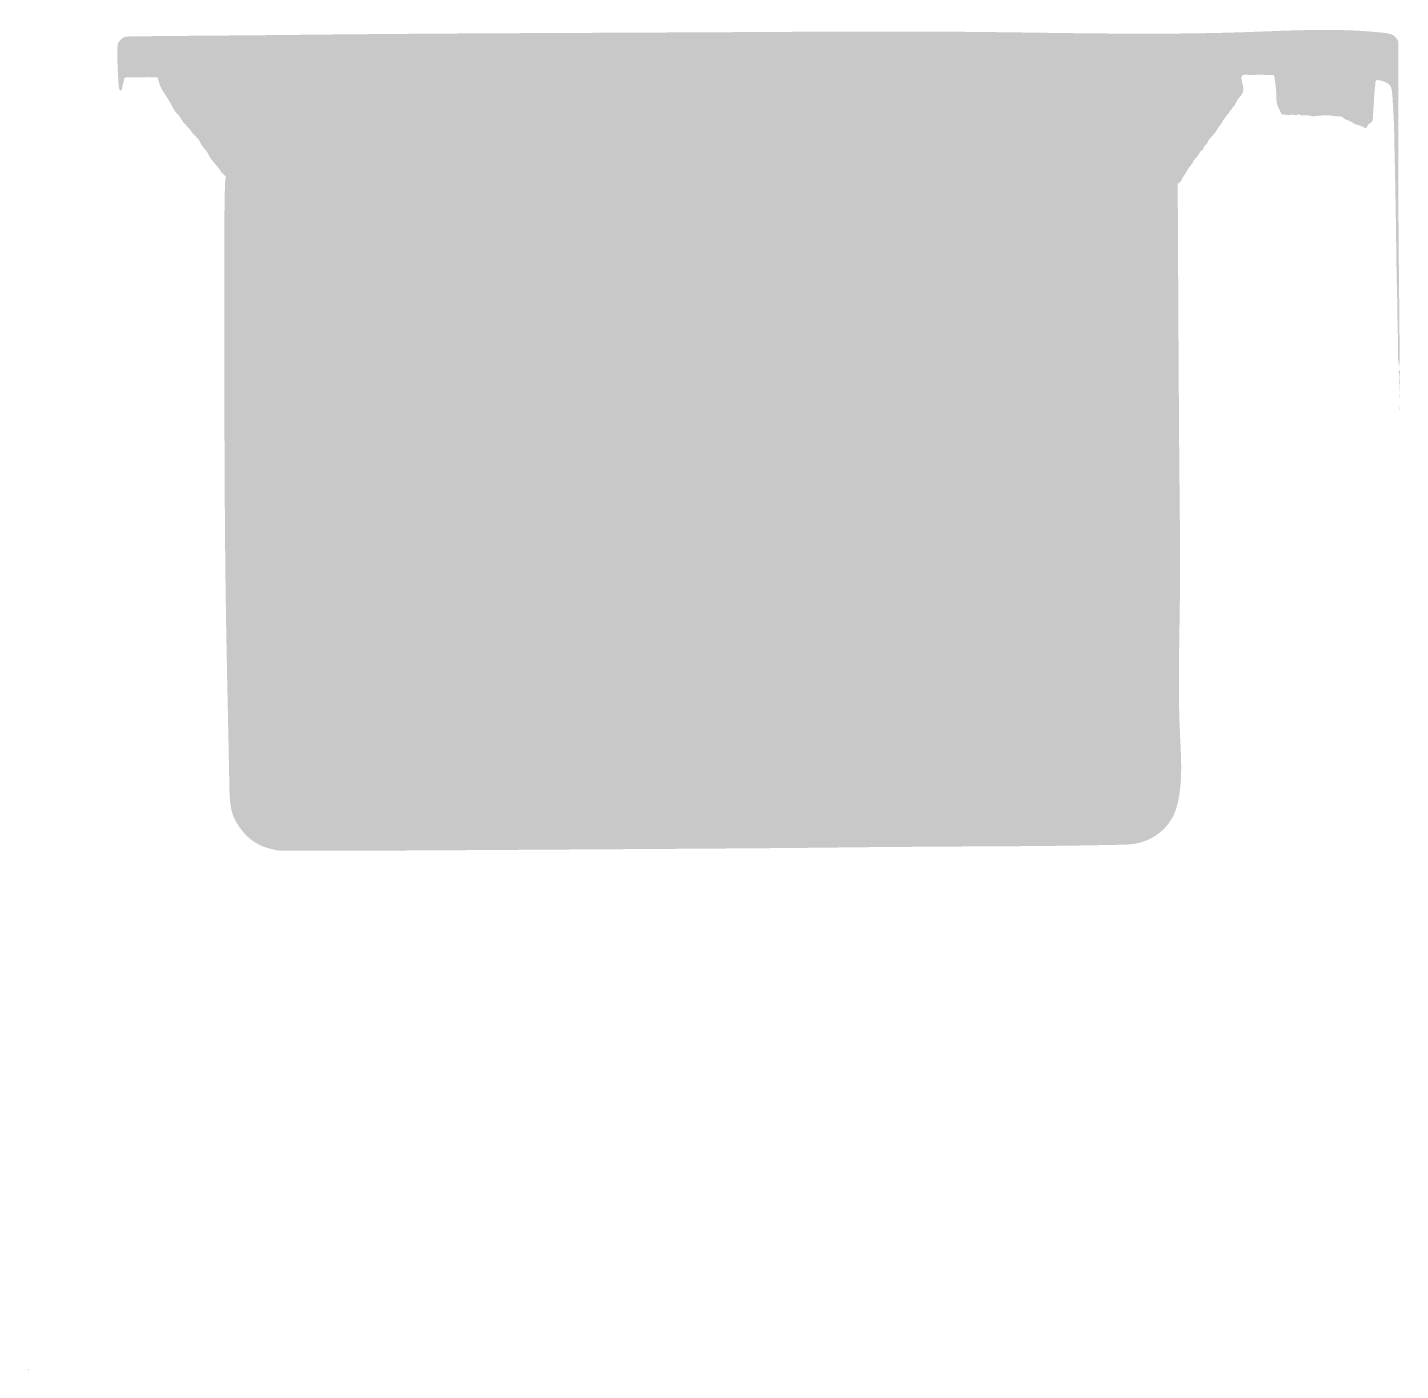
# Model space of a CAD drawing. Extents: x 28.1 to 117.4, y 117.8 to 205.2.
import ezdxf

# ---------------------------------------------------------------- set-up
doc = ezdxf.new("R2010")
doc.units = 0
doc.layers.get('0').update_dxf_attribs({"true_color": 0xffffff})

msp = doc.modelspace()

# ---------------------------------------------------------------- hatches: boundary and pattern name
at = {"true_color": 0x000000}
h = msp.add_hatch(color=18, dxfattribs=at)
edge = h.paths.add_edge_path(flags=0)
edge.add_spline(control_points=[(117.339, 180.417), (117.34, 180.436), (117.34, 180.465), (117.342, 180.539), (117.366, 180.499), (117.364, 180.461), (117.366, 180.399), (117.364, 180.361), (117.348, 180.304), (117.337, 180.369), (117.338, 180.397), (117.339, 180.417)], knot_values=[0, 0, 0, 0, 0.075469, 0.110603, 0.127489, 0.178334, 0.239357, 0.298235, 0.325022, 0.352433, 0.424863, 0.424863, 0.424863, 0.424863], degree=3, periodic=0)
edge.add_line((117.339, 180.417), (117.339, 180.417))
edge = h.paths.add_edge_path(flags=0)
edge.add_spline(control_points=[(117.341, 181.202), (117.341, 181.229), (117.341, 181.266), (117.347, 181.364), (117.366, 181.295), (117.365, 181.245), (117.365, 181.159), (117.366, 181.109), (117.347, 181.04), (117.341, 181.138), (117.341, 181.176), (117.341, 181.202)], knot_values=[0, 0, 0, 0, 0.10166, 0.144089, 0.172348, 0.247437, 0.331342, 0.406447, 0.4347, 0.477119, 0.578784, 0.578784, 0.578784, 0.578784], degree=3, periodic=0)
edge = h.paths.add_edge_path(flags=0)
edge.add_spline(control_points=[(117.318, 182.197), (117.31, 182.318), (117.295, 182.527), (117.322, 182.705), (117.278, 182.915), (117.416, 182.845), (117.318, 182.558), (117.344, 182.343), (117.361, 182.195)], knot_values=[0, 0, 0, 0, 0.343728, 0.594186, 0.697521, 0.742012, 0.952363, 1.423233, 1.423233, 1.423233, 1.423233], degree=3, periodic=0)
edge.add_line((117.361, 182.195), (117.35, 181.521))
edge.add_line((117.35, 181.521), (117.318, 182.197))
edge = h.paths.add_edge_path(flags=0)
edge.add_spline(control_points=[(28.203, 117.85), (28.2, 117.858), (28.196, 117.875), (28.168, 117.89), (28.138, 117.894), (28.109, 117.891), (28.088, 117.873), (28.096, 117.847), (28.115, 117.828), (28.137, 117.813), (28.162, 117.806), (28.184, 117.812), (28.2, 117.829), (28.202, 117.843), (28.203, 117.85)], knot_values=[0, 0, 0, 0, 0.023217, 0.051475, 0.085349, 0.115644, 0.136598, 0.158363, 0.186752, 0.215024, 0.239464, 0.26042, 0.281373, 0.303437, 0.303437, 0.303437, 0.303437], degree=3, periodic=0)
edge = h.paths.add_edge_path(flags=0)
edge.add_spline(control_points=[(44.346, 151.65), (44.001, 151.728), (43.318, 151.883), (42.429, 152.463), (41.818, 153.206), (41.389, 154.002), (41.226, 155.016), (41.219, 156.215), (41.182, 157.876), (41.142, 159.945), (41.059, 163.717), (40.96, 169.12), (40.906, 176.749), (40.891, 184.017), (40.903, 189.966), (40.895, 193.22), (40.931, 194.68), (40.941, 195.082)], knot_values=[0, 0, 0, 0, 1.054358, 2.088746, 3.111857, 3.917365, 4.767234, 6.157598, 7.518308, 9.749447, 12.36799, 18.836462, 25.961034, 35.255649, 40.638923, 43.808928, 45.017513, 45.017513, 45.017513, 45.017513], degree=3, periodic=0)
edge.add_line((40.941, 195.082), (40.988, 195.524))
edge.add_line((40.988, 195.524), (40.838, 195.647))
edge.add_spline(control_points=[(40.838, 195.647), (40.809, 195.674), (40.751, 195.727), (40.677, 195.814), (40.62, 195.912), (40.553, 196.022), (40.457, 196.144), (40.3, 196.321), (40.113, 196.546), (39.931, 196.782), (39.855, 196.961), (39.805, 197.071), (39.736, 197.155), (39.645, 197.263), (39.544, 197.379), (39.459, 197.49), (39.394, 197.588), (39.349, 197.679), (39.304, 197.764), (39.262, 197.847), (39.22, 197.916), (39.179, 197.97), (39.136, 198.001), (39.097, 198.024), (39.069, 198.061), (39.051, 198.105), (39.033, 198.146), (39.006, 198.178), (38.963, 198.186), (38.911, 198.224), (38.85, 198.298), (38.778, 198.401), (38.7, 198.514), (38.621, 198.612), (38.548, 198.684), (38.49, 198.733), (38.451, 198.774), (38.436, 198.813), (38.422, 198.851), (38.386, 198.885), (38.328, 198.925), (38.255, 199.002), (38.168, 199.12), (38.077, 199.268), (37.985, 199.415), (37.898, 199.537), (37.809, 199.619), (37.723, 199.702), (37.643, 199.821), (37.519, 200.035), (37.375, 200.315), (37.174, 200.652), (36.983, 200.939), (36.821, 201.196), (36.715, 201.415), (36.651, 201.611), (36.611, 201.777), (36.575, 201.878), (36.552, 201.98), (36.335, 201.951), (35.953, 201.989), (35.42, 201.957), (34.946, 201.966), (34.692, 201.95), (34.527, 201.986), (34.389, 201.923), (34.353, 201.666), (34.262, 201.418), (34.25, 201.175), (34.096, 201.061), (34.01, 201.385), (34.004, 201.794), (33.945, 202.572), (33.938, 203.317), (33.928, 203.884), (33.993, 204.267), (34.17, 204.434), (34.309, 204.545), (34.439, 204.596), (34.718, 204.635), (35.383, 204.621), (36.561, 204.654), (38.283, 204.659), (40.437, 204.678), (42.822, 204.698), (46.682, 204.737), (52.335, 204.794), (61.804, 204.848), (74.252, 204.893), (90.088, 205.014), (104.275, 204.613), (113.492, 205.208), (116.695, 204.811), (117, 204.691), (117.116, 204.542), (117.171, 204.472)], knot_values=[0, 0, 0, 0, 0.116907, 0.237934, 0.338523, 0.456714, 0.623583, 0.803856, 1.167008, 1.502753, 1.690087, 1.749492, 1.864837, 2.012457, 2.173815, 2.325106, 2.434137, 2.525321, 2.628913, 2.722456, 2.803173, 2.874201, 2.922224, 2.961545, 3.009103, 3.057594, 3.103161, 3.143915, 3.176433, 3.230568, 3.332619, 3.463337, 3.607195, 3.743344, 3.843229, 3.913612, 3.971738, 4.007147, 4.03969, 4.090608, 4.151501, 4.251801, 4.408758, 4.589955, 4.771943, 4.931049, 5.034484, 5.135435, 5.288551, 5.46268, 5.87668, 6.234953, 6.639456, 6.909023, 7.146419, 7.367437, 7.52918, 7.650333, 7.704901, 7.807106, 8.179673, 8.983458, 9.336869, 9.610328, 9.744787, 9.830784, 10.030928, 10.440256, 10.657354, 10.745134, 10.885719, 11.374906, 12.223692, 13.089643, 13.64085, 13.936027, 14.208697, 14.343768, 14.470133, 14.620126, 15.187636, 16.458514, 18.157683, 20.352586, 22.923063, 25.312626, 31.932959, 39.882041, 53.719546, 69.282478, 87.36323, 96.381232, 96.7726, 97.066171, 97.328965, 97.328965, 97.328965, 97.328965], degree=3, periodic=0)
edge.add_line((117.171, 204.472), (117.264, 204.322))
edge.add_line((117.264, 204.322), (117.267, 198.845))
edge.add_spline(control_points=[(117.267, 198.845), (117.268, 197.398), (117.271, 194.573), (117.298, 189.931), (117.34, 186.583), (117.356, 184.096), (117.354, 183.607), (117.339, 182.949), (117.231, 183.751), (117.269, 184.493), (117.218, 185.891), (117.207, 187.076), (117.194, 187.837), (117.178, 188.398), (117.163, 188.957), (117.152, 189.707), (117.135, 190.962), (117.115, 192.588), (117.079, 194.626), (117.044, 196.292), (117.019, 197.521), (117.006, 198.095), (117, 198.645), (116.971, 199.356), (116.918, 200.204), (116.882, 200.885), (116.825, 201.255), (116.736, 201.446), (116.57, 201.588), (116.32, 201.699), (116.086, 201.763), (115.791, 201.809), (115.772, 201.422), (115.701, 200.956), (115.687, 200.22), (115.621, 199.591), (115.625, 199.138), (115.478, 198.99), (115.379, 198.963), (115.322, 198.896), (115.277, 198.816), (115.235, 198.736), (115.195, 198.682), (115.147, 198.644), (115.087, 198.675), (115.014, 198.704), (114.922, 198.757), (114.815, 198.809), (114.703, 198.852), (114.597, 198.878), (114.509, 198.895), (114.444, 198.913), (114.369, 198.968), (114.243, 199.055), (114.065, 199.142), (113.917, 199.194), (113.825, 199.22), (113.773, 199.26), (113.713, 199.316), (113.646, 199.383), (113.535, 199.417), (113.408, 199.417), (113.252, 199.424), (113.081, 199.44), (112.885, 199.468), (112.668, 199.495), (112.405, 199.49), (112.129, 199.461), (111.876, 199.439), (111.697, 199.422), (111.588, 199.448), (111.498, 199.48), (111.374, 199.484), (111.223, 199.485), (111.076, 199.485), (110.964, 199.487), (110.882, 199.511), (110.812, 199.554), (110.719, 199.545), (110.652, 199.516), (110.616, 199.478), (110.57, 199.485), (110.525, 199.51), (110.46, 199.531), (110.385, 199.537), (110.299, 199.526), (110.195, 199.515), (110.068, 199.517), (109.975, 199.525), (109.927, 199.529)], knot_values=[0, 0, 0, 0, 4.348036, 8.489023, 13.808568, 14.793853, 15.483878, 15.751534, 16.027675, 16.996355, 18.789889, 19.809689, 20.625937, 21.061942, 21.495026, 22.303632, 23.31272, 25.258401, 27.183796, 29.428016, 30.255473, 30.873395, 31.14801, 31.906863, 33.00753, 33.695561, 33.954427, 34.125348, 34.313364, 34.598732, 34.920737, 35.107775, 35.326308, 35.843261, 36.682043, 37.438232, 37.804592, 37.956861, 38.022501, 38.105492, 38.208194, 38.300593, 38.373703, 38.415347, 38.465908, 38.553428, 38.659704, 38.781501, 38.910426, 39.019784, 39.107483, 39.178965, 39.220689, 39.38383, 39.640344, 39.810432, 39.855567, 39.923783, 40.002772, 40.104689, 40.203233, 40.339272, 40.485724, 40.670731, 40.854542, 41.081303, 41.325993, 41.640164, 41.913933, 42.090121, 42.174043, 42.246182, 42.377317, 42.540941, 42.7002, 42.819695, 42.875261, 42.95281, 43.059445, 43.139754, 43.170204, 43.208381, 43.263897, 43.329254, 43.408576, 43.487525, 43.588452, 43.724713, 43.867624, 43.867624, 43.867624, 43.867624], degree=3, periodic=0)
edge.add_line((109.927, 199.529), (109.68, 199.557))
edge.add_line((109.68, 199.557), (109.513, 199.911))
edge.add_spline(control_points=[(109.513, 199.911), (109.476, 199.989), (109.413, 200.125), (109.351, 200.327), (109.341, 200.619), (109.325, 201.034), (109.286, 201.514), (109.236, 201.822), (109.216, 201.944)], knot_values=[0, 0, 0, 0, 0.259288, 0.448204, 0.628293, 1.132361, 1.697193, 2.069127, 2.069127, 2.069127, 2.069127], degree=3, periodic=0)
edge.add_line((109.216, 201.944), (109.17, 202.114))
edge.add_line((109.17, 202.114), (108.2, 202.129))
edge.add_spline(control_points=[(108.2, 202.129), (107.956, 202.123), (107.616, 202.115), (107.076, 202.143), (107.056, 201.905), (107.088, 201.766), (107.114, 201.632), (107.164, 201.446), (107.203, 201.22), (107.161, 200.956), (107.024, 200.755), (106.872, 200.588), (106.756, 200.413), (106.688, 200.265), (106.636, 200.158), (106.591, 200.095), (106.541, 200.053), (106.497, 200.026), (106.467, 199.992), (106.458, 199.952), (106.443, 199.905), (106.404, 199.854), (106.352, 199.8), (106.299, 199.746), (106.262, 199.694), (106.245, 199.649), (106.243, 199.617), (106.23, 199.594), (106.165, 199.577), (106.08, 199.428), (105.929, 199.248), (105.817, 199.055), (105.74, 198.923), (105.688, 198.851), (105.628, 198.78), (105.567, 198.705), (105.511, 198.622), (105.461, 198.53), (105.407, 198.436), (105.341, 198.344), (105.216, 198.196), (105.073, 198.037), (104.927, 197.886), (104.89, 197.784), (104.864, 197.713), (104.809, 197.645), (104.738, 197.568), (104.665, 197.487), (104.611, 197.41), (104.59, 197.34), (104.58, 197.281), (104.54, 197.235), (104.484, 197.203), (104.422, 197.162), (104.368, 197.099), (104.328, 197.017), (104.275, 196.92), (104.194, 196.815), (104.096, 196.709), (104.005, 196.61), (103.94, 196.522), (103.909, 196.449), (103.905, 196.395), (103.882, 196.356), (103.847, 196.333), (103.813, 196.315), (103.789, 196.285), (103.783, 196.249), (103.777, 196.214), (103.756, 196.183), (103.716, 196.163), (103.668, 196.116), (103.612, 196.036), (103.546, 195.924), (103.47, 195.788), (103.383, 195.644), (103.295, 195.508), (103.223, 195.391), (103.17, 195.303), (103.149, 195.237), (103.13, 195.188), (103.088, 195.148), (103.052, 195.122), (103.033, 195.108)], knot_values=[0, 0, 0, 0, 0.797628, 1.110369, 1.288621, 1.401913, 1.548177, 1.695887, 1.981227, 2.23111, 2.471826, 2.698934, 2.909318, 3.099806, 3.185497, 3.26703, 3.329493, 3.37866, 3.423664, 3.458792, 3.502554, 3.569904, 3.648597, 3.727424, 3.795224, 3.839697, 3.868505, 3.892611, 3.912518, 4.063776, 4.360534, 4.641827, 4.724094, 4.819754, 4.908553, 5.00192, 5.109831, 5.209459, 5.314134, 5.43551, 5.548, 5.896567, 6.082564, 6.164411, 6.218382, 6.310059, 6.421761, 6.536097, 6.635391, 6.701496, 6.752894, 6.812176, 6.875848, 6.948383, 7.033849, 7.117611, 7.223211, 7.365313, 7.514657, 7.654032, 7.770365, 7.841593, 7.887128, 7.931703, 7.971495, 8.009614, 8.047752, 8.08267, 8.11716, 8.153551, 8.188799, 8.249288, 8.353955, 8.481976, 8.639384, 8.820487, 8.986175, 9.124612, 9.234484, 9.292896, 9.331053, 9.39107, 9.462983, 9.462983, 9.462983, 9.462983], degree=3, periodic=0)
edge.add_line((103.033, 195.108), (102.92, 195.034))
edge.add_line((102.92, 195.034), (102.948, 189.105))
edge.add_spline(control_points=[(102.948, 189.105), (102.955, 187.841), (102.968, 185.163), (102.993, 181.226), (103.027, 175.479), (103.136, 168.232), (102.884, 160.912), (103.24, 156.539), (102.985, 155.047), (102.94, 154.829), (102.813, 154.265), (102.433, 153.408), (101.478, 152.52), (100.301, 152.041), (98.34, 152.006), (94.514, 151.931), (89.854, 151.918), (85.378, 151.884), (82.738, 151.866), (79.328, 151.824), (72.871, 151.769), (62.093, 151.709), (52.627, 151.639), (46.661, 151.628), (45.284, 151.624), (44.568, 151.644), (44.346, 151.65)], knot_values=[0, 0, 0, 0, 3.792159, 8.034852, 11.809562, 21.037737, 29.752451, 33.843037, 34.050997, 34.290846, 34.510846, 35.786344, 37.024163, 38.338223, 39.493559, 42.870042, 49.849233, 53.456683, 56.301735, 57.76846, 63.688031, 75.673312, 90.103132, 92.086118, 93.570499, 94.235092, 94.235092, 94.235092, 94.235092], degree=3, periodic=0)
edge.add_line((44.346, 151.65), (44.346, 151.65))

doc.saveas('drawing.dxf')
